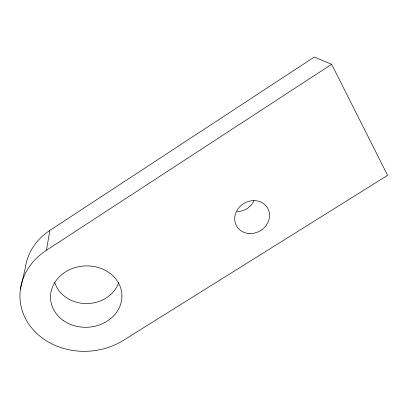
<?xml version="1.0" encoding="UTF-8"?>
<svg xmlns="http://www.w3.org/2000/svg" width="408" height="408" viewBox="0 0 408 408"><rect width="100%" height="100%" fill="white"/><g stroke="black" fill="none" stroke-linecap="round" stroke-linejoin="round"><path stroke-width="0.61" d="M46.446 250.267L49.847 230.413L314.272 57.064L331.643 64.296L387.6 175.333L123.328 340.384A65.54 56.33 -3.3 0 1 32.395 328.822A65.54 56.33 -3.3 0 1 46.446 250.267L331.643 64.296M20.4 289.185L25.525 267.051A61.118 53.412 -2.3 0 1 49.847 230.413M118.799 282.361A33.313 29.101 -2.4 0 1 86.516 303.577A33.313 29.101 -2.4 0 1 54.713 282.443M253.812 200.777A16.422 14.877 -31.6 0 1 237.109 211.451M63.138 320.362A35.72 30.687 -3.3 0 0 121.355 301.532A35.72 30.687 -3.3 0 0 74.174 267.877A35.72 30.687 -3.3 0 0 63.138 320.362M249.584 233.539A17.921 15.932 -30.6 0 0 268.321 209.477A17.921 15.932 -30.6 0 0 238.456 208.243A17.921 15.932 -30.6 0 0 249.584 233.539"/></g></svg>
